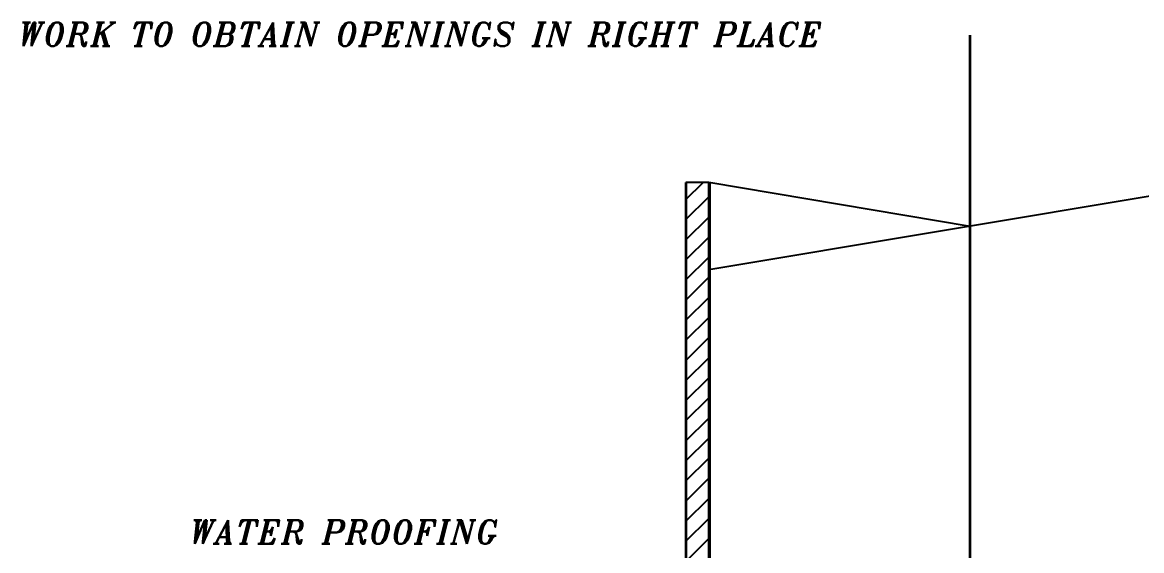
# Model space of a CAD drawing. Extents: x -730 to 2784, y 160 to 852.
# Drawn here: x -708.964 to -705.122, y 233.62 to 235.433 of the extents above; entities that cross this region are included whole.
import ezdxf

# ---------------------------------------------------------------- set-up
doc = ezdxf.new("R2010")
doc.units = 0
doc.header["$MEASUREMENT"] = 0
doc.linetypes.add('CENTER', pattern=[50.8, 31.75, -6.35, 6.35, -6.35])
doc.layers.add('5', color=5, linetype='Continuous', lineweight=35)
doc.layers.add('Duct', color=4, linetype='Continuous')
doc.layers.add('Text', color=42, linetype='Continuous')
doc.styles.add('ROMANC', font='italict.shx')

msp = doc.modelspace()

# ---------------------------------------------------------------- linework, layer by layer
at = {"color": 0}
for p, q in [((-706.6865, 234.825), (-706.6279, 234.8836)), ((-706.6865, 234.756), (-706.6084, 234.834)), ((-706.6865, 234.687), (-706.6084, 234.765)), ((-706.6865, 234.618), (-706.6084, 234.6961)), ((-706.6865, 234.549), (-706.6084, 234.6271)), ((-706.6865, 234.4801), (-706.6084, 234.5581)), ((-706.6865, 234.4111), (-706.6084, 234.4891)), ((-706.6865, 234.3421), (-706.6084, 234.4201)), ((-706.6865, 234.2731), (-706.6084, 234.3512)), ((-706.6865, 234.2041), (-706.6084, 234.2822)), ((-706.6865, 234.1352), (-706.6084, 234.2132)), ((-706.6865, 234.0662), (-706.6084, 234.1442)), ((-706.6865, 233.9972), (-706.6084, 234.0752)), ((-706.6865, 233.9282), (-706.6084, 234.0063)), ((-706.6865, 233.8592), (-706.6084, 233.9373)), ((-706.6865, 233.7903), (-706.6084, 233.8683)), ((-706.6865, 233.7213), (-706.6084, 233.7993)), ((-706.6865, 233.6523), (-706.6084, 233.7303)), ((-706.6865, 233.5833), (-706.6084, 233.6614))]:
    msp.add_line(p, q, dxfattribs=at)
at = {"layer": '5', "color": 2, "linetype": 'CENTER'}
msp.add_line((-705.711, 230.5141), (-705.711, 235.3892), dxfattribs=at)
at = {"layer": '5'}
for p, q in [((-706.6865, 234.8836), (-706.6865, 233.2031)), ((-706.6084, 234.8836), (-706.6084, 233.2031))]:
    msp.add_line(p, q, dxfattribs=at)
at = {"layer": 'Duct'}
for p, q in [((-706.6084, 234.8836), (-706.6865, 234.8836)), ((-706.6084, 234.8845), (-705.711, 234.7336)), ((-706.6084, 234.8836), (-706.6084, 230.9022)), ((-704.8135, 234.8836), (-706.6084, 234.5837)), ((-706.6045, 234.8836), (-706.6045, 230.9022))]:
    msp.add_line(p, q, dxfattribs=at)

# ---------------------------------------------------------------- texts
at = {"layer": 'Text', "color": 3, "style": 'ROMANC'}
for s, p in [('WORK TO OBTAIN OPENINGS IN RIGHT PLACE', (-708.9817, 235.3517)), ('WATER PROOFING', (-708.3933, 233.6435))]:
    msp.add_text(s, height=0.081293, dxfattribs=at).set_placement(p)

doc.saveas('drawing.dxf')
